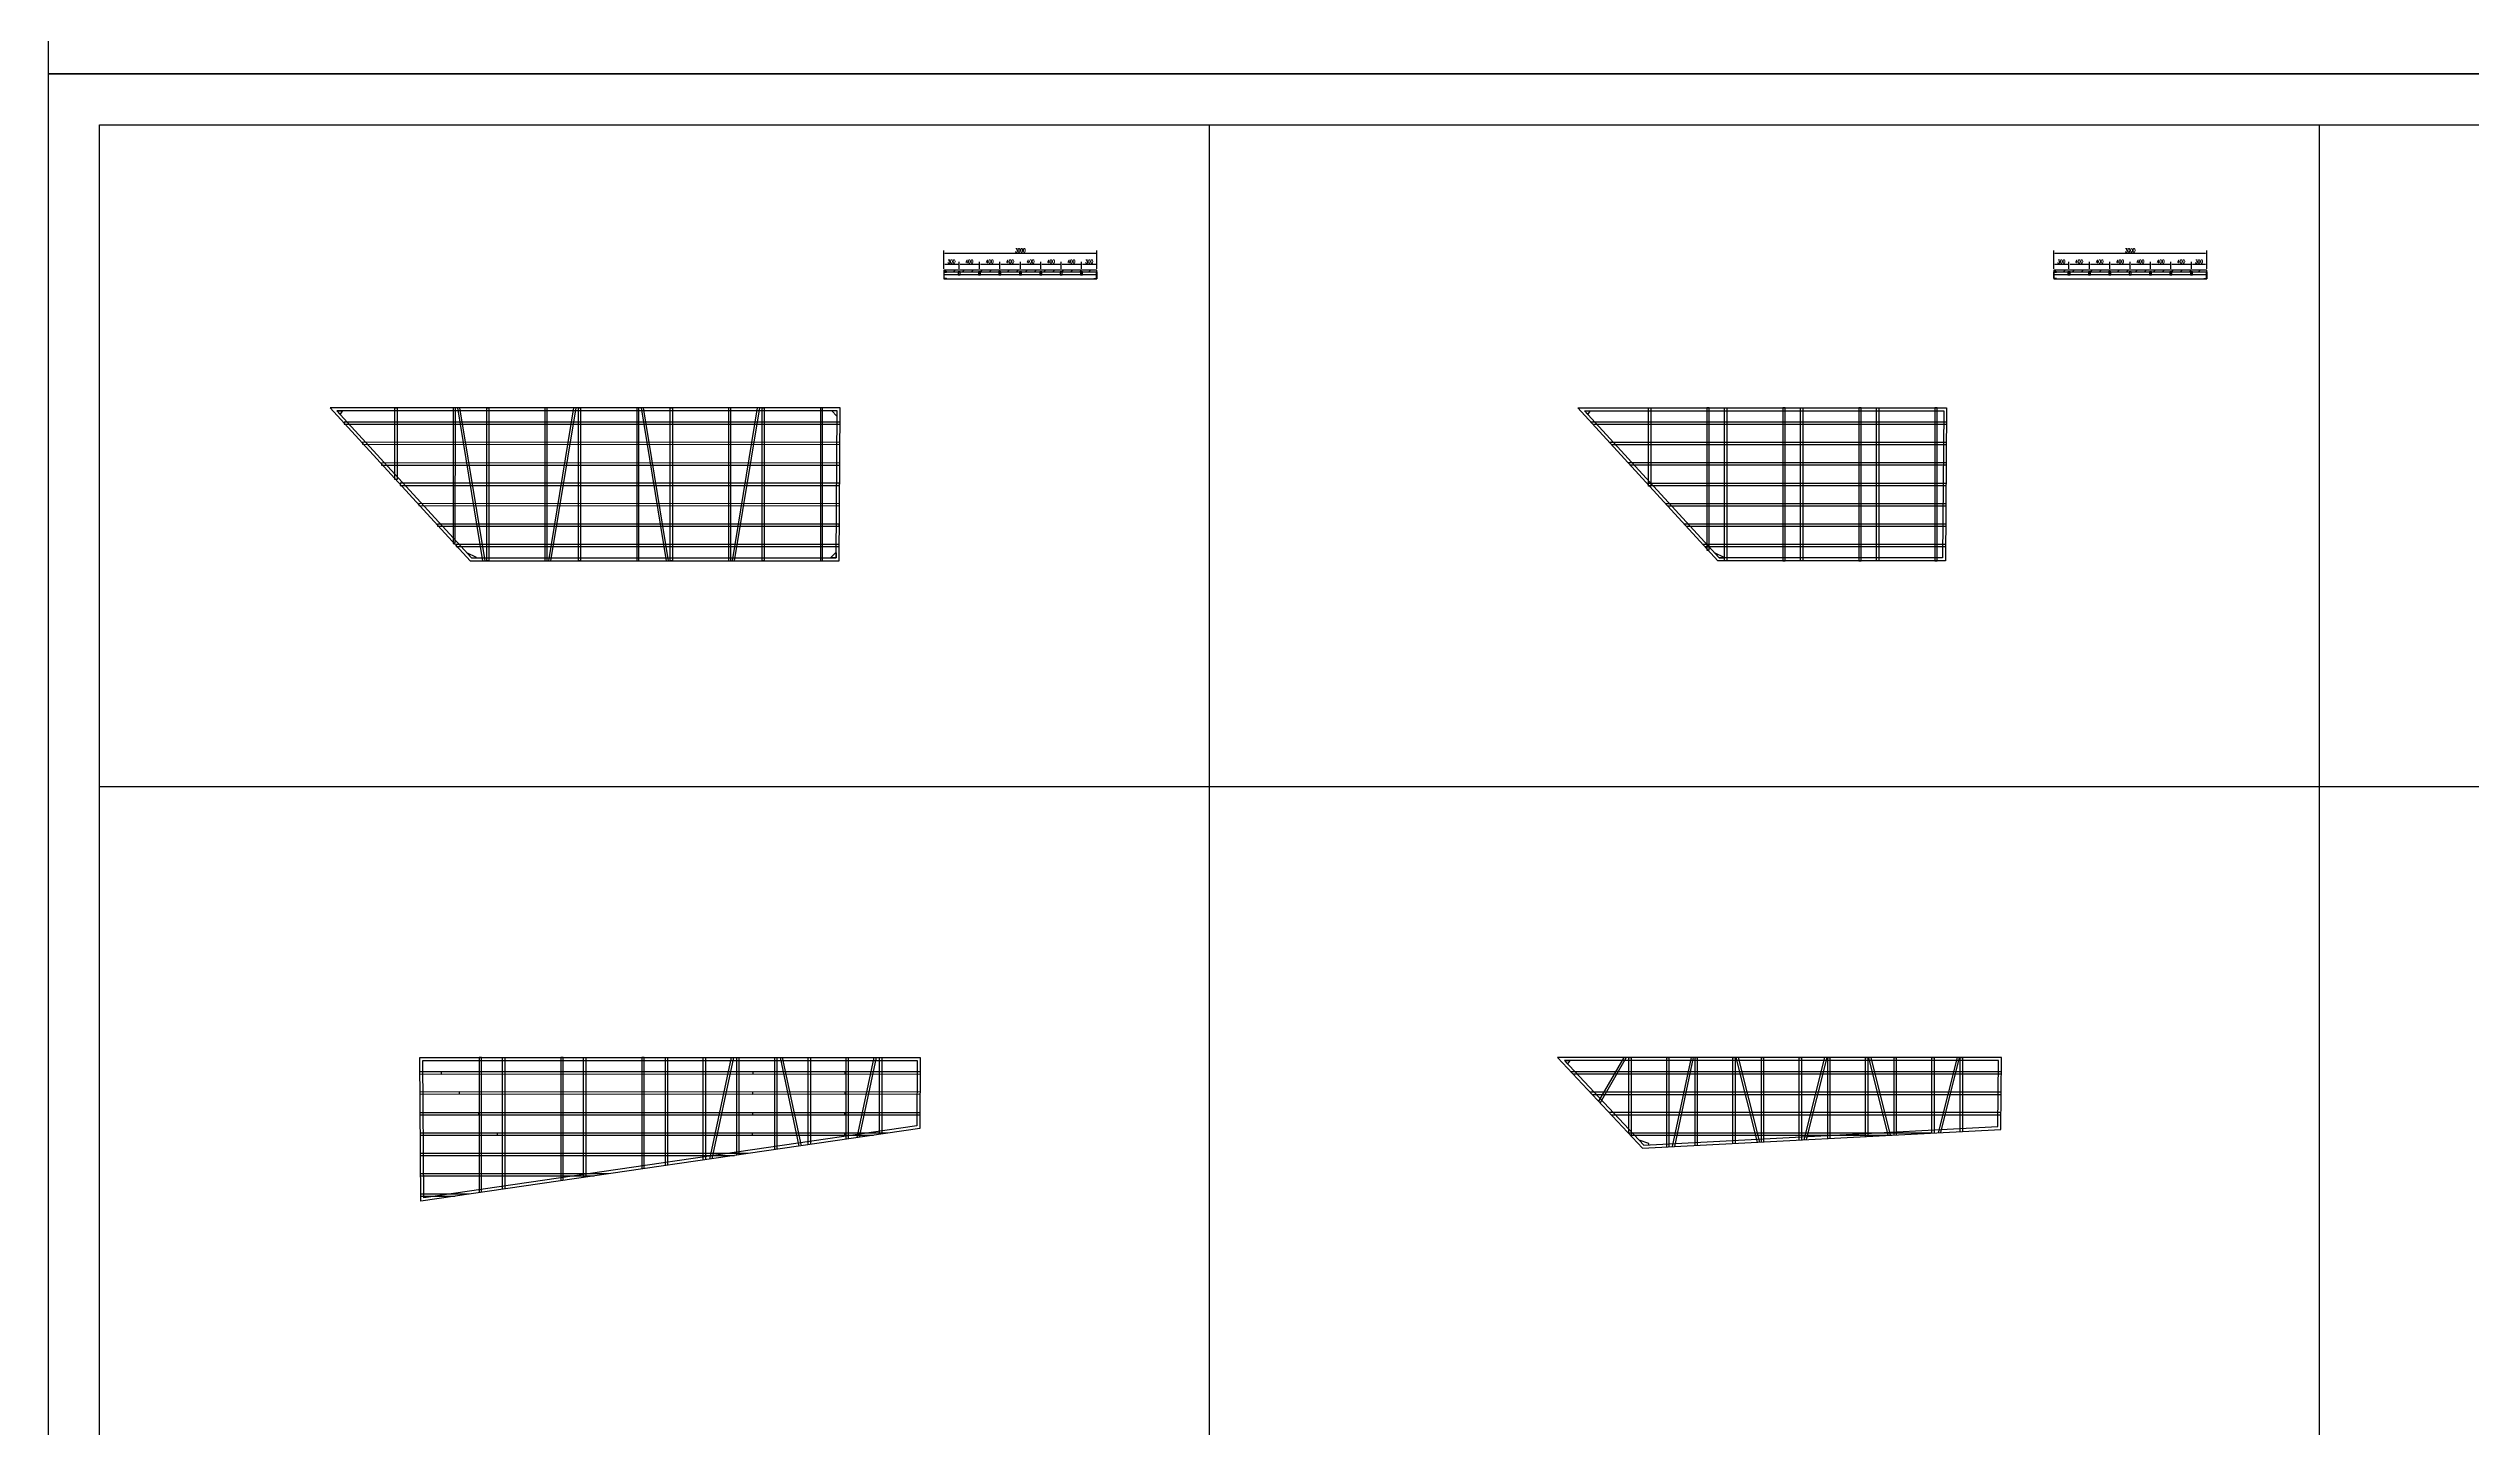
# Model space of a CAD drawing. Extents: x 1254079 to 1500931, y -102737 to 142253.
# Drawn here: x 1283444 to 1330956, y -24926 to 2121 of the extents above; entities that cross this region are included whole.
import ezdxf

# ---------------------------------------------------------------- set-up
doc = ezdxf.new("R2010")
doc.units = 0
doc.header["$LTSCALE"] = 1000
doc.header["$MEASUREMENT"] = 0
for name, color, linetype in [('14#槽钢', 3, 'Continuous'), ('DIM_MODI', 6, 'Continuous'), ('PUB_DIM', 3, 'Continuous'), ('W-STEEL_FRAME钢架', 3, 'Continuous'), ('W-STEEL_KEEL钢龙骨', 5, 'Continuous'), ('W-WOOD_FLOOR木地板', 30, 'Continuous'), ('特殊段命名', 221, 'Continuous'), ('钢架', 90, 'Continuous')]:
    doc.layers.add(name, color=color, linetype=linetype)
doc.styles.add('STANDARD_T3', font='simplex.shx', dxfattribs={"width": 0.7, "bigfont": 'gbcbig.shx'})
doc.dimstyles.new('W&&20', dxfattribs={"dimtxt": 70, "dimasz": 20, "dimexe": 50, "dimexo": 60, "dimgap": 20, "dimtad": 1, "dimdec": 0, "dimzin": 0, "dimdsep": 46, "dimtxsty": 'STANDARD_T3', "dimcen": 0.09, "dimclrd": 1, "dimclre": 1, "dimclrt": 7, "dimazin": 2, "dimtfac": 1, "dimtdec": 0, "dimtix": 1, "dimtmove": 2, "dimatfit": 3, "dimfxl": 100, "dimtolj": 1, "dimtzin": 0, "dimarcsym": 0})

# ---------------------------------------------------------------- blocks, each defined once
blk = doc.blocks.new('14a槽钢')
at = {"layer": '钢架'}
h = blk.add_hatch(dxfattribs=at)
h.set_pattern_fill('STEEL', color=4, scale=10)
h.set_pattern_definition([(50.389312, (-1352470.2, 1293523.579), (-9.2899201, 11.2253202), []), (50.389312, (-1352470.2, 1293531.516), (-9.2899201, 11.2253202), [])])
edge = h.paths.add_edge_path()
edge.add_ellipse((-1332250, 1115678), major_axis=(-3.26, 5.03), ratio=0.900468, start_angle=55.3931, end_angle=130.6069)
edge.add_line((-1332252, 1115673), (-1332208, 1115673))
edge.add_ellipse((-1332208, 1115667), major_axis=(0, 6), ratio=0.827586, start_angle=270, end_angle=360, ccw=False)
edge.add_line((-1332203, 1115667), (-1332203, 1115551))
edge.add_ellipse((-1332208, 1115551), major_axis=(0, 6), ratio=0.827586, start_angle=180, end_angle=270, ccw=False)
edge.add_line((-1332208, 1115545), (-1332251, 1115545))
edge.add_ellipse((-1332250, 1115540), major_axis=(3.82, 3.82), ratio=1, start_angle=49.2445, end_angle=141.5341)
edge.add_line((-1332256, 1115539), (-1332198, 1115539))
edge.add_line((-1332198, 1115539), (-1332198, 1115679))
edge.add_line((-1332198, 1115679), (-1332256, 1115679))
for p, q in [((-1332256, 1115679, 0), (-1332198, 1115679, 0)), ((-1332208, 1115673, 0), (-1332251, 1115673, 0)), ((-1332246, 1115679, 0), (-1332246, 1115679, 0)), ((-1332203, 1115551, 0), (-1332203, 1115667, 0)), ((-1332198, 1115679, 0), (-1332198, 1115539, 0)), ((-1332198, 1115539, 0), (-1332256, 1115539, 0)), ((-1332251, 1115545, 0), (-1332208, 1115545, 0)), ((-1332246, 1115539, 0), (-1332246, 1115539, 0))]:
    blk.add_line(p, q, dxfattribs=at)
for centre, start_param, end_param in [((-1332251, 1115679, 0), 1.570796, 3.141593), ((-1332208, 1115667, 0), 4.712389, 6.283185), ((-1332208, 1115667, 0), 4.712389, 6.283185), ((-1332251, 1115539, 0), 0, 1.570796), ((-1332208, 1115551, 0), 3.141593, 4.712389)]:
    blk.add_ellipse(centre, major_axis=(0, 6), ratio=0.827586, start_param=start_param, end_param=end_param, dxfattribs=at)
blk = doc.blocks.new('*D738')
at = {"color": 1, "lineweight": -2, "transparency": 16777216}
for p, q in [((1301001, -2169), (1301001, -1845)), ((1301021, -1895), (1303981, -1895)), ((1304001, -2169), (1304001, -1845))]:
    blk.add_line(p, q, dxfattribs=at)
at = {"color": 1, "transparency": 16777216}
for points in [[(1301021, -1892), (1301021, -1899), (1301001, -1895)], [(1303981, -1892), (1303981, -1899), (1304001, -1895)]]:
    blk.add_solid(points, dxfattribs=at)
at = {"layer": 'Defpoints', "color": 0, "transparency": 16777216}
for p in [(1304001, -1895), (1301001, -2229), (1304001, -2229)]:
    blk.add_point(p, dxfattribs=at)
at = {"color": 7, "transparency": 16777216, "insert": (1302501, -1840), "char_height": 70, "attachment_point": 5, "style": 'STANDARD_T3'}
blk.add_mtext('\\A1;3000', dxfattribs=at)
blk = doc.blocks.new('ganglonggu')
at = {"layer": 'W-STEEL_KEEL钢龙骨'}
for points in [[(-1338169, 1115605), (-1338129, 1115605), (-1338129, 1115665), (-1338169, 1115665)], [(-1338166, 1115608), (-1338132, 1115608), (-1338132, 1115662), (-1338166, 1115662)]]:
    blk.add_lwpolyline(points, close=True, dxfattribs=at)
blk = doc.blocks.new('*U736')
blk.add_blockref('ganglonggu', (1338149, -1115635))
blk = doc.blocks.new('*U737')
at = {"layer": 'W-STEEL_KEEL钢龙骨', "color": 0, "linetype": 'ByBlock', "lineweight": -2}
for p in [(0, 0), (400, 0), (800, 0), (1200, 0), (1600, 0), (2000, 0)]:
    blk.add_blockref('*U736', p, dxfattribs=at)
at = {"layer": 'W-STEEL_KEEL钢龙骨', "color": 0, "linetype": 'ByBlock', "lineweight": -2, "transparency": 16777216}
blk.add_blockref('*U736', (2400, 0), dxfattribs=at)
blk = doc.blocks.new('*D739')
at = {"layer": 'Defpoints', "color": 0, "transparency": 16777216}
for p in [(1301001, -2259), (1301301, -2113), (1301301, -2259)]:
    blk.add_point(p, dxfattribs=at)
at = {"layer": 'PUB_DIM', "color": 1, "lineweight": -2, "transparency": 16777216}
for p, q in [((1301001, -2199), (1301001, -2063)), ((1301021, -2113), (1301281, -2113)), ((1301301, -2199), (1301301, -2063))]:
    blk.add_line(p, q, dxfattribs=at)
at = {"layer": 'PUB_DIM', "color": 1, "transparency": 16777216}
for points in [[(1301021, -2109), (1301021, -2116), (1301001, -2113)], [(1301281, -2109), (1301281, -2116), (1301301, -2113)]]:
    blk.add_solid(points, dxfattribs=at)
at = {"layer": 'PUB_DIM', "color": 7, "transparency": 16777216, "insert": (1301151, -2058), "char_height": 70, "attachment_point": 5, "style": 'STANDARD_T3'}
blk.add_mtext('\\A1;300', dxfattribs=at)
blk = doc.blocks.new('*D740')
at = {"layer": 'Defpoints', "color": 0, "transparency": 16777216}
for p in [(1301301, -2259), (1301701, -2113), (1301701, -2259)]:
    blk.add_point(p, dxfattribs=at)
at = {"layer": 'PUB_DIM', "color": 1, "lineweight": -2, "transparency": 16777216}
for p, q in [((1301301, -2199), (1301301, -2063)), ((1301321, -2113), (1301681, -2113)), ((1301701, -2199), (1301701, -2063))]:
    blk.add_line(p, q, dxfattribs=at)
at = {"layer": 'PUB_DIM', "color": 1, "transparency": 16777216}
for points in [[(1301321, -2109), (1301321, -2116), (1301301, -2113)], [(1301681, -2109), (1301681, -2116), (1301701, -2113)]]:
    blk.add_solid(points, dxfattribs=at)
at = {"layer": 'PUB_DIM', "color": 7, "transparency": 16777216, "insert": (1301501, -2058), "char_height": 70, "attachment_point": 5, "style": 'STANDARD_T3'}
blk.add_mtext('\\A1;400', dxfattribs=at)
blk = doc.blocks.new('*D741')
at = {"layer": 'Defpoints', "color": 0, "transparency": 16777216}
for p in [(1301701, -2259), (1302101, -2113), (1302101, -2262)]:
    blk.add_point(p, dxfattribs=at)
at = {"layer": 'PUB_DIM', "color": 1, "lineweight": -2, "transparency": 16777216}
for p, q in [((1301701, -2199), (1301701, -2063)), ((1301721, -2113), (1302081, -2113)), ((1302101, -2202), (1302101, -2063))]:
    blk.add_line(p, q, dxfattribs=at)
at = {"layer": 'PUB_DIM', "color": 1, "transparency": 16777216}
for points in [[(1301721, -2109), (1301721, -2116), (1301701, -2113)], [(1302081, -2109), (1302081, -2116), (1302101, -2113)]]:
    blk.add_solid(points, dxfattribs=at)
at = {"layer": 'PUB_DIM', "color": 7, "transparency": 16777216, "insert": (1301901, -2058), "char_height": 70, "attachment_point": 5, "style": 'STANDARD_T3'}
blk.add_mtext('\\A1;400', dxfattribs=at)
blk = doc.blocks.new('*D742')
at = {"layer": 'Defpoints', "color": 0, "transparency": 16777216}
for p in [(1302101, -2262), (1302501, -2113), (1302501, -2259)]:
    blk.add_point(p, dxfattribs=at)
at = {"layer": 'PUB_DIM', "color": 1, "lineweight": -2, "transparency": 16777216}
for p, q in [((1302101, -2202), (1302101, -2063)), ((1302121, -2113), (1302481, -2113)), ((1302501, -2199), (1302501, -2063))]:
    blk.add_line(p, q, dxfattribs=at)
at = {"layer": 'PUB_DIM', "color": 1, "transparency": 16777216}
for points in [[(1302121, -2109), (1302121, -2116), (1302101, -2113)], [(1302481, -2109), (1302481, -2116), (1302501, -2113)]]:
    blk.add_solid(points, dxfattribs=at)
at = {"layer": 'PUB_DIM', "color": 7, "transparency": 16777216, "insert": (1302301, -2058), "char_height": 70, "attachment_point": 5, "style": 'STANDARD_T3'}
blk.add_mtext('\\A1;400', dxfattribs=at)
blk = doc.blocks.new('*D743')
at = {"layer": 'Defpoints', "color": 0, "transparency": 16777216}
for p in [(1302501, -2259), (1302901, -2113), (1302901, -2259)]:
    blk.add_point(p, dxfattribs=at)
at = {"layer": 'PUB_DIM', "color": 1, "lineweight": -2, "transparency": 16777216}
for p, q in [((1302501, -2199), (1302501, -2063)), ((1302521, -2113), (1302881, -2113)), ((1302901, -2199), (1302901, -2063))]:
    blk.add_line(p, q, dxfattribs=at)
at = {"layer": 'PUB_DIM', "color": 1, "transparency": 16777216}
for points in [[(1302521, -2109), (1302521, -2116), (1302501, -2113)], [(1302881, -2109), (1302881, -2116), (1302901, -2113)]]:
    blk.add_solid(points, dxfattribs=at)
at = {"layer": 'PUB_DIM', "color": 7, "transparency": 16777216, "insert": (1302701, -2058), "char_height": 70, "attachment_point": 5, "style": 'STANDARD_T3'}
blk.add_mtext('\\A1;400', dxfattribs=at)
blk = doc.blocks.new('*D744')
at = {"layer": 'Defpoints', "color": 0, "transparency": 16777216}
for p in [(1302901, -2259), (1303301, -2113), (1303301, -2259)]:
    blk.add_point(p, dxfattribs=at)
at = {"layer": 'PUB_DIM', "color": 1, "lineweight": -2, "transparency": 16777216}
for p, q in [((1302901, -2199), (1302901, -2063)), ((1302921, -2113), (1303281, -2113)), ((1303301, -2199), (1303301, -2063))]:
    blk.add_line(p, q, dxfattribs=at)
at = {"layer": 'PUB_DIM', "color": 1, "transparency": 16777216}
for points in [[(1302921, -2109), (1302921, -2116), (1302901, -2113)], [(1303281, -2109), (1303281, -2116), (1303301, -2113)]]:
    blk.add_solid(points, dxfattribs=at)
at = {"layer": 'PUB_DIM', "color": 7, "transparency": 16777216, "insert": (1303101, -2058), "char_height": 70, "attachment_point": 5, "style": 'STANDARD_T3'}
blk.add_mtext('\\A1;400', dxfattribs=at)
blk = doc.blocks.new('*D745')
at = {"layer": 'Defpoints', "color": 0, "transparency": 16777216}
for p in [(1303301, -2259), (1303701, -2113), (1303701, -2259)]:
    blk.add_point(p, dxfattribs=at)
at = {"layer": 'PUB_DIM', "color": 1, "lineweight": -2, "transparency": 16777216}
for p, q in [((1303301, -2199), (1303301, -2063)), ((1303321, -2113), (1303681, -2113)), ((1303701, -2199), (1303701, -2063))]:
    blk.add_line(p, q, dxfattribs=at)
at = {"layer": 'PUB_DIM', "color": 1, "transparency": 16777216}
for points in [[(1303321, -2109), (1303321, -2116), (1303301, -2113)], [(1303681, -2109), (1303681, -2116), (1303701, -2113)]]:
    blk.add_solid(points, dxfattribs=at)
at = {"layer": 'PUB_DIM', "color": 7, "transparency": 16777216, "insert": (1303501, -2058), "char_height": 70, "attachment_point": 5, "style": 'STANDARD_T3'}
blk.add_mtext('\\A1;400', dxfattribs=at)
blk = doc.blocks.new('*D746')
at = {"layer": 'Defpoints', "color": 0, "transparency": 16777216}
for p in [(1303701, -2259), (1304001, -2113), (1304001, -2259)]:
    blk.add_point(p, dxfattribs=at)
at = {"layer": 'PUB_DIM', "color": 1, "lineweight": -2, "transparency": 16777216}
for p, q in [((1303701, -2199), (1303701, -2063)), ((1303721, -2113), (1303981, -2113)), ((1304001, -2199), (1304001, -2063))]:
    blk.add_line(p, q, dxfattribs=at)
at = {"layer": 'PUB_DIM', "color": 1, "transparency": 16777216}
for points in [[(1303721, -2109), (1303721, -2116), (1303701, -2113)], [(1303981, -2109), (1303981, -2116), (1304001, -2113)]]:
    blk.add_solid(points, dxfattribs=at)
at = {"layer": 'PUB_DIM', "color": 7, "transparency": 16777216, "insert": (1303851, -2058), "char_height": 70, "attachment_point": 5, "style": 'STANDARD_T3'}
blk.add_mtext('\\A1;300', dxfattribs=at)
blk = doc.blocks.new('*D749')
at = {"color": 1, "lineweight": -2, "transparency": 16777216}
for p, q in [((1322763, -2169), (1322763, -1845)), ((1322783, -1895), (1325743, -1895)), ((1325763, -2169), (1325763, -1845))]:
    blk.add_line(p, q, dxfattribs=at)
at = {"color": 1, "transparency": 16777216}
for points in [[(1322783, -1892), (1322783, -1899), (1322763, -1895)], [(1325743, -1892), (1325743, -1899), (1325763, -1895)]]:
    blk.add_solid(points, dxfattribs=at)
at = {"layer": 'Defpoints', "color": 0, "transparency": 16777216}
for p in [(1325763, -1895), (1322763, -2229), (1325763, -2229)]:
    blk.add_point(p, dxfattribs=at)
at = {"color": 7, "transparency": 16777216, "insert": (1324263, -1840), "char_height": 70, "attachment_point": 5, "style": 'STANDARD_T3'}
blk.add_mtext('\\A1;3000', dxfattribs=at)
blk = doc.blocks.new('*U747')
blk.add_blockref('ganglonggu', (1338149, -1115635))
blk = doc.blocks.new('*U748')
at = {"layer": 'W-STEEL_KEEL钢龙骨', "color": 0, "linetype": 'ByBlock', "lineweight": -2}
for p in [(0, 0), (400, 0), (800, 0), (1200, 0), (1600, 0), (2000, 0)]:
    blk.add_blockref('*U747', p, dxfattribs=at)
at = {"layer": 'W-STEEL_KEEL钢龙骨', "color": 0, "linetype": 'ByBlock', "lineweight": -2, "transparency": 16777216}
blk.add_blockref('*U747', (2400, 0), dxfattribs=at)
blk = doc.blocks.new('*D750')
at = {"layer": 'Defpoints', "color": 0, "transparency": 16777216}
for p in [(1322763, -2259), (1323063, -2113), (1323063, -2259)]:
    blk.add_point(p, dxfattribs=at)
at = {"layer": 'PUB_DIM', "color": 1, "lineweight": -2, "transparency": 16777216}
for p, q in [((1322763, -2199), (1322763, -2063)), ((1322783, -2113), (1323043, -2113)), ((1323063, -2199), (1323063, -2063))]:
    blk.add_line(p, q, dxfattribs=at)
at = {"layer": 'PUB_DIM', "color": 1, "transparency": 16777216}
for points in [[(1322783, -2109), (1322783, -2116), (1322763, -2113)], [(1323043, -2109), (1323043, -2116), (1323063, -2113)]]:
    blk.add_solid(points, dxfattribs=at)
at = {"layer": 'PUB_DIM', "color": 7, "transparency": 16777216, "insert": (1322913, -2058), "char_height": 70, "attachment_point": 5, "style": 'STANDARD_T3'}
blk.add_mtext('\\A1;300', dxfattribs=at)
blk = doc.blocks.new('*D751')
at = {"layer": 'Defpoints', "color": 0, "transparency": 16777216}
for p in [(1323063, -2259), (1323463, -2113), (1323463, -2259)]:
    blk.add_point(p, dxfattribs=at)
at = {"layer": 'PUB_DIM', "color": 1, "lineweight": -2, "transparency": 16777216}
for p, q in [((1323063, -2199), (1323063, -2063)), ((1323083, -2113), (1323443, -2113)), ((1323463, -2199), (1323463, -2063))]:
    blk.add_line(p, q, dxfattribs=at)
at = {"layer": 'PUB_DIM', "color": 1, "transparency": 16777216}
for points in [[(1323083, -2109), (1323083, -2116), (1323063, -2113)], [(1323443, -2109), (1323443, -2116), (1323463, -2113)]]:
    blk.add_solid(points, dxfattribs=at)
at = {"layer": 'PUB_DIM', "color": 7, "transparency": 16777216, "insert": (1323263, -2058), "char_height": 70, "attachment_point": 5, "style": 'STANDARD_T3'}
blk.add_mtext('\\A1;400', dxfattribs=at)
blk = doc.blocks.new('*D752')
at = {"layer": 'Defpoints', "color": 0, "transparency": 16777216}
for p in [(1323463, -2259), (1323863, -2113), (1323863, -2262)]:
    blk.add_point(p, dxfattribs=at)
at = {"layer": 'PUB_DIM', "color": 1, "lineweight": -2, "transparency": 16777216}
for p, q in [((1323463, -2199), (1323463, -2063)), ((1323483, -2113), (1323843, -2113)), ((1323863, -2202), (1323863, -2063))]:
    blk.add_line(p, q, dxfattribs=at)
at = {"layer": 'PUB_DIM', "color": 1, "transparency": 16777216}
for points in [[(1323483, -2109), (1323483, -2116), (1323463, -2113)], [(1323843, -2109), (1323843, -2116), (1323863, -2113)]]:
    blk.add_solid(points, dxfattribs=at)
at = {"layer": 'PUB_DIM', "color": 7, "transparency": 16777216, "insert": (1323663, -2058), "char_height": 70, "attachment_point": 5, "style": 'STANDARD_T3'}
blk.add_mtext('\\A1;400', dxfattribs=at)
blk = doc.blocks.new('*D753')
at = {"layer": 'Defpoints', "color": 0, "transparency": 16777216}
for p in [(1323863, -2262), (1324263, -2113), (1324263, -2259)]:
    blk.add_point(p, dxfattribs=at)
at = {"layer": 'PUB_DIM', "color": 1, "lineweight": -2, "transparency": 16777216}
for p, q in [((1323863, -2202), (1323863, -2063)), ((1323883, -2113), (1324243, -2113)), ((1324263, -2199), (1324263, -2063))]:
    blk.add_line(p, q, dxfattribs=at)
at = {"layer": 'PUB_DIM', "color": 1, "transparency": 16777216}
for points in [[(1323883, -2109), (1323883, -2116), (1323863, -2113)], [(1324243, -2109), (1324243, -2116), (1324263, -2113)]]:
    blk.add_solid(points, dxfattribs=at)
at = {"layer": 'PUB_DIM', "color": 7, "transparency": 16777216, "insert": (1324063, -2058), "char_height": 70, "attachment_point": 5, "style": 'STANDARD_T3'}
blk.add_mtext('\\A1;400', dxfattribs=at)
blk = doc.blocks.new('*D754')
at = {"layer": 'Defpoints', "color": 0, "transparency": 16777216}
for p in [(1324263, -2259), (1324663, -2113), (1324663, -2259)]:
    blk.add_point(p, dxfattribs=at)
at = {"layer": 'PUB_DIM', "color": 1, "lineweight": -2, "transparency": 16777216}
for p, q in [((1324263, -2199), (1324263, -2063)), ((1324283, -2113), (1324643, -2113)), ((1324663, -2199), (1324663, -2063))]:
    blk.add_line(p, q, dxfattribs=at)
at = {"layer": 'PUB_DIM', "color": 1, "transparency": 16777216}
for points in [[(1324283, -2109), (1324283, -2116), (1324263, -2113)], [(1324643, -2109), (1324643, -2116), (1324663, -2113)]]:
    blk.add_solid(points, dxfattribs=at)
at = {"layer": 'PUB_DIM', "color": 7, "transparency": 16777216, "insert": (1324463, -2058), "char_height": 70, "attachment_point": 5, "style": 'STANDARD_T3'}
blk.add_mtext('\\A1;400', dxfattribs=at)
blk = doc.blocks.new('*D755')
at = {"layer": 'Defpoints', "color": 0, "transparency": 16777216}
for p in [(1324663, -2259), (1325063, -2113), (1325063, -2259)]:
    blk.add_point(p, dxfattribs=at)
at = {"layer": 'PUB_DIM', "color": 1, "lineweight": -2, "transparency": 16777216}
for p, q in [((1324663, -2199), (1324663, -2063)), ((1324683, -2113), (1325043, -2113)), ((1325063, -2199), (1325063, -2063))]:
    blk.add_line(p, q, dxfattribs=at)
at = {"layer": 'PUB_DIM', "color": 1, "transparency": 16777216}
for points in [[(1324683, -2109), (1324683, -2116), (1324663, -2113)], [(1325043, -2109), (1325043, -2116), (1325063, -2113)]]:
    blk.add_solid(points, dxfattribs=at)
at = {"layer": 'PUB_DIM', "color": 7, "transparency": 16777216, "insert": (1324863, -2058), "char_height": 70, "attachment_point": 5, "style": 'STANDARD_T3'}
blk.add_mtext('\\A1;400', dxfattribs=at)
blk = doc.blocks.new('*D756')
at = {"layer": 'Defpoints', "color": 0, "transparency": 16777216}
for p in [(1325063, -2259), (1325463, -2113), (1325463, -2259)]:
    blk.add_point(p, dxfattribs=at)
at = {"layer": 'PUB_DIM', "color": 1, "lineweight": -2, "transparency": 16777216}
for p, q in [((1325063, -2199), (1325063, -2063)), ((1325083, -2113), (1325443, -2113)), ((1325463, -2199), (1325463, -2063))]:
    blk.add_line(p, q, dxfattribs=at)
at = {"layer": 'PUB_DIM', "color": 1, "transparency": 16777216}
for points in [[(1325083, -2109), (1325083, -2116), (1325063, -2113)], [(1325443, -2109), (1325443, -2116), (1325463, -2113)]]:
    blk.add_solid(points, dxfattribs=at)
at = {"layer": 'PUB_DIM', "color": 7, "transparency": 16777216, "insert": (1325263, -2058), "char_height": 70, "attachment_point": 5, "style": 'STANDARD_T3'}
blk.add_mtext('\\A1;400', dxfattribs=at)
blk = doc.blocks.new('*D757')
at = {"layer": 'Defpoints', "color": 0, "transparency": 16777216}
for p in [(1325463, -2259), (1325763, -2113), (1325763, -2259)]:
    blk.add_point(p, dxfattribs=at)
at = {"layer": 'PUB_DIM', "color": 1, "lineweight": -2, "transparency": 16777216}
for p, q in [((1325463, -2199), (1325463, -2063)), ((1325483, -2113), (1325743, -2113)), ((1325763, -2199), (1325763, -2063))]:
    blk.add_line(p, q, dxfattribs=at)
at = {"layer": 'PUB_DIM', "color": 1, "transparency": 16777216}
for points in [[(1325483, -2109), (1325483, -2116), (1325463, -2113)], [(1325743, -2109), (1325743, -2116), (1325763, -2113)]]:
    blk.add_solid(points, dxfattribs=at)
at = {"layer": 'PUB_DIM', "color": 7, "transparency": 16777216, "insert": (1325613, -2058), "char_height": 70, "attachment_point": 5, "style": 'STANDARD_T3'}
blk.add_mtext('\\A1;300', dxfattribs=at)

msp = doc.modelspace()

# ---------------------------------------------------------------- hatches: boundary and pattern name
at = {"layer": 'W-WOOD_FLOOR木地板'}
h = msp.add_hatch(dxfattribs=at)
h.set_pattern_fill('木板', color=256, scale=100)
h.set_pattern_definition([(0, (2847357.86, -1137089.87), (0, 125), []), (45, (2847357.86, -1137089.87), (-88.388348, 88.388348), [])])
h.paths.add_polyline_path([(1304001.4, -2229), (1301001.4, -2229), (1301001.4, -2259), (1304001.4, -2259)])
h = msp.add_hatch(dxfattribs=at)
h.set_pattern_fill('木板', color=256, scale=100)
h.set_pattern_definition([(0, (2869119.51, -1137089.87), (0, 125), []), (45, (2869119.51, -1137089.87), (-88.388348, 88.388348), [])])
h.paths.add_polyline_path([(1325763, -2229), (1322763, -2229), (1322763, -2259), (1325763, -2259)])

# ---------------------------------------------------------------- linework, layer by layer
at = {"layer": '14#槽钢'}
msp.add_lwpolyline([(1283443.8, 63511.5), (1372490.4, 63511.5), (1372490.4, 1620.5), (1283443.8, 1620.5)], close=True, dxfattribs=at)
at = {"layer": 'DIM_MODI'}
msp.add_lwpolyline([(1284443.8, -12352.3), (1371490.4, -12352.3)], dxfattribs=at)
at = {"layer": 'W-STEEL_FRAME钢架'}
for p, q in [((1291934.3, -17670.2), (1291891.3, -17670.2)), ((1291891.3, -17670.2), (1291891.3, -20320)), ((1291934.3, -20313.7), (1291934.3, -17670.2)), ((1292349.3, -17670.2), (1292392.3, -17670.2)), ((1292349.3, -20253.1), (1292349.3, -17670.2)), ((1292392.3, -17670.2), (1292392.3, -20246.8)), ((1293535.3, -17670.2), (1293492.3, -17670.2)), ((1293492.3, -17670.2), (1293492.3, -20086.1)), ((1293535.3, -20079.8), (1293535.3, -17670.2)), ((1293937, -17670.2), (1293980, -17670.2)), ((1293937, -20021.1), (1293937, -17670.2)), ((1293980, -17670.2), (1293980, -20014.8)), ((1295123, -17670.2), (1295080, -17670.2)), ((1295080, -17670.2), (1295080, -19854.1)), ((1295123, -19847.8), (1295123, -17670.2)), ((1295540.6, -17670.2), (1295583.6, -17670.2)), ((1295540.6, -19786.8), (1295540.6, -17670.2)), ((1295583.6, -17670.2), (1295583.6, -19780.5)), ((1296283.6, -17670.2), (1296326.6, -17670.2)), ((1296283.6, -19678.2), (1296283.6, -17670.2)), ((1296326.6, -17670.2), (1296326.6, -19671.9)), ((1296940.6, -17670.2), (1296983.6, -17670.2)), ((1296940.6, -19582.2), (1296940.6, -17670.2)), ((1296983.6, -17670.2), (1296983.6, -19575.9)), ((1297683.6, -17670.2), (1297726.6, -17670.2)), ((1297683.6, -19473.6), (1297683.6, -17670.2)), ((1297726.6, -17670.2), (1297726.6, -19467.4)), ((1298340.6, -17670.2), (1298383.6, -17670.2)), ((1298340.6, -19377.6), (1298340.6, -17670.2)), ((1298383.6, -17670.2), (1298383.6, -19371.4)), ((1299083.6, -17670.2), (1299126.6, -17670.2)), ((1299083.6, -19269.1), (1299083.6, -17670.2)), ((1299126.6, -17670.2), (1299126.6, -19262.8)), ((1299740.6, -17670.2), (1299783.6, -17670.2)), ((1299740.6, -19173.1), (1299740.6, -17670.2)), ((1299783.6, -17670.2), (1299783.6, -19166.8)), ((1314431.9, -19157.9), (1314431.9, -17670.2)), ((1314474.9, -17670.2), (1314474.9, -19203.6)), ((1315174.9, -19421), (1315174.9, -17670.2)), ((1315217.9, -17670.2), (1315217.9, -19418.7)), ((1315731.9, -19391.9), (1315731.9, -17670.2)), ((1315774.9, -17670.2), (1315774.9, -19389.6)), ((1316474.9, -19353.1), (1316474.9, -17670.2)), ((1316517.9, -17670.2), (1316517.9, -19350.8)), ((1317031.9, -19324), (1317031.9, -17670.2)), ((1317074.9, -17670.2), (1317074.9, -19321.7)), ((1317774.9, -19285.2), (1317774.9, -17670.2)), ((1317817.9, -17670.2), (1317817.9, -19282.9)), ((1318331.9, -19256.1), (1318331.9, -17670.2)), ((1318374.9, -17670.2), (1318374.9, -19253.8)), ((1319074.9, -19217.3), (1319074.9, -17670.2)), ((1319117.9, -17670.2), (1319117.9, -19215)), ((1319631.9, -19190.3), (1319631.9, -17670.2)), ((1319674.9, -17670.2), (1319674.9, -19190.3)), ((1320374.9, -19149.3), (1320374.9, -17670.2)), ((1320417.9, -17670.2), (1320417.9, -19147.1)), ((1320931.9, -19120.3), (1320931.9, -17670.2)), ((1320974.9, -17670.2), (1320974.9, -19118))]:
    msp.add_line(p, q, dxfattribs=at)
for points in [[(1301001.4, -2399), (1304001.4, -2399), (1304001.4, -2319), (1301001.4, -2319)], [(1322763, -2399), (1325763, -2399), (1325763, -2319), (1322763, -2319)], [(1290236.5, -4928.1), (1290279.5, -4928.1), (1290278.2, -6336), (1290235.2, -6336)], [(1291422.5, -4928.1), (1291379.5, -4928.1), (1291378.7, -7585.4), (1291421.7, -7585.4)], [(1292036.5, -4928.1), (1292079.5, -4928.1), (1292079.5, -7928.1), (1292036.5, -7928.1)], [(1293222.5, -4928.1), (1293179.5, -4928.1), (1293179.5, -7928.1), (1293222.5, -7928.1)], [(1293836.5, -4928.1), (1293879.5, -4928.1), (1293879.5, -7928.1), (1293836.5, -7928.1)], [(1295022.5, -4928.1), (1294979.5, -4928.1), (1294979.5, -7928.1), (1295022.5, -7928.1)], [(1295636.5, -4928.1), (1295679.5, -4928.1), (1295679.5, -7928.1), (1295636.5, -7928.1)], [(1296822.5, -4928.1), (1296779.5, -4928.1), (1296779.5, -7928.1), (1296822.5, -7928.1)], [(1297436.5, -4928.1), (1297479.5, -4928.1), (1297479.5, -7928.1), (1297436.5, -7928.1)], [(1298622.5, -4928.1), (1298579.5, -4928.1), (1298579.5, -7928.1), (1298622.5, -7928.1)], [(1314821.1, -4928.1), (1314864.1, -4928.1), (1314864.1, -6462.6), (1314821.1, -6462.6)], [(1316007.1, -4928.1), (1315964.1, -4928.1), (1315964.8, -7717.9), (1316007.8, -7717.9)], [(1316311.1, -4928.1), (1316354.1, -4928.1), (1316354.1, -7928.1), (1316311.1, -7928.1)], [(1317497.1, -4928.1), (1317454.1, -4928.1), (1317454.1, -7928.1), (1317497.1, -7928.1)], [(1317801, -4928.1), (1317844, -4928.1), (1317844, -7928.1), (1317801, -7928.1)], [(1318987, -4928.1), (1318944, -4928.1), (1318944, -7928.1), (1318987, -7928.1)], [(1319291, -4928.1), (1319334, -4928.1), (1319334, -7928.1), (1319291, -7928.1)], [(1320477, -4928.1), (1320434, -4928.1), (1320434, -7928.1), (1320477, -7928.1)]]:
    msp.add_lwpolyline(points, close=True, dxfattribs=at)
at = {"layer": 'W-STEEL_FRAME钢架', "color": 1}
for points in [[(1289161.3, -5053.2), (1289155.4, -5046.8), (1289099.9, -4986.1), (1289199.9, -4986.1), (1289199.9, -4996.1)], [(1298893.2, -5086.1), (1298909.2, -5086.1), (1298909.9, -4986.1), (1298809.9, -4986.1), (1298809.9, -4996.1)], [(1313626.2, -5053.2), (1313620.4, -5046.8), (1313564.8, -4986.1), (1313664.8, -4986.1), (1313664.8, -4996.1)], [(1291649.4, -7771.8), (1291649.4, -7771.8), (1291739.4, -7870.1), (1291839.4, -7870.1), (1291839.4, -7860.1)], [(1298877.7, -7770.1), (1298888.4, -7770), (1298887.7, -7870.1), (1298787.7, -7870.1), (1298787.7, -7860.1)], [(1316114.3, -7771.8), (1316114.3, -7771.8), (1316204.3, -7870.1), (1316304.3, -7870.1), (1316304.3, -7860.1)], [(1313229.5, -17795.3), (1313223.6, -17788.9), (1313168.1, -17728.2), (1313268.1, -17728.2), (1313268.1, -17738.2)], [(1314636.2, -19288), (1314636.2, -19288), (1314726.2, -19386.3), (1314826.2, -19381.1), (1314826.2, -19353.8)]]:
    msp.add_lwpolyline(points, close=True, dxfattribs=at)
at = {"layer": 'W-STEEL_KEEL钢龙骨'}
for p, q in [((1320662.3, -5208.7), (1313690.1, -5208.9)), ((1313726.7, -5248.9), (1320662, -5248.7)), ((1320659.2, -5608.2), (1314056.2, -5609)), ((1314092.9, -5649), (1320658.9, -5648.2)), ((1320656.2, -6008.2), (1314421.5, -6008)), ((1314458.1, -6048), (1320655.8, -6048.2)), ((1320653.1, -6408.2), (1314787.7, -6408.2)), ((1314821.1, -6448.2), (1320652.8, -6448.2)), ((1320650, -6808.4), (1315154, -6808.4)), ((1315190.6, -6848.4), (1320649.7, -6848.4)), ((1320646.9, -7209.3), (1315520.5, -7208.9)), ((1315557.1, -7248.9), (1320646.6, -7249.3)), ((1320643.8, -7608.2), (1315886.1, -7608.3)), ((1315922.7, -7648.3), (1320643.5, -7648.2)), ((1297259.6, -17951.8), (1290725.7, -17952.2)), ((1290726, -17992.2), (1297259.6, -17991.8)), ((1297259.6, -17991.8), (1297259.6, -17951.8)), ((1321736.8, -17950.3), (1313297.4, -17950.5)), ((1313335, -17990.5), (1321736.4, -17990.3)), ((1297256.5, -18349.7), (1290728.7, -18343.2)), ((1290729, -18383.2), (1297256.5, -18389.7)), ((1297256.5, -18389.7), (1297256.5, -18349.7)), ((1321732.8, -18350.8), (1313673.9, -18351.2)), ((1313711.4, -18391.2), (1321732.4, -18390.8)), ((1297253.4, -18750.8), (1290731.8, -18751.6)), ((1290732.1, -18791.6), (1297253.4, -18790.8)), ((1297253.4, -18790.8), (1297253.4, -18750.8)), ((1321728.8, -18750.2), (1314048.5, -18749.8)), ((1314086.1, -18789.8), (1321728.4, -18790.2)), ((1297250.3, -19150.2), (1290734.9, -19150.2)), ((1290735.2, -19190.2), (1297250.3, -19190.2)), ((1297250.3, -19190.2), (1297250.3, -19150.2)), ((1320356, -19150.3), (1314424.8, -19150.3)), ((1314462.4, -19190.3), (1319590.2, -19190.3)), ((1297167.1, -19549.1), (1290738, -19548.1)), ((1290738.3, -19588.1), (1296893.8, -19589)), ((1294418.2, -19950.8), (1290741.1, -19950.9)), ((1290741.4, -19990.9), (1294144.4, -19990.8)), ((1291692.4, -20349.1), (1290744.1, -20348.8)), ((1290744.5, -20388.8), (1291419.1, -20389))]:
    msp.add_line(p, q, dxfattribs=at)
for points in [[(1289244.7, -5250.3), (1298966.1, -5249.7), (1298966.1, -5209.7), (1289244.7, -5210.3)], [(1289599.8, -5638.2), (1298963, -5647.6), (1298963, -5607.6), (1289599.8, -5598.2)], [(1289976.5, -6049.8), (1298959.9, -6048.7), (1298959.9, -6008.7), (1289976.5, -6009.8)], [(1290341, -6448.1), (1298956.8, -6448.1), (1298956.8, -6408.1), (1290341, -6408.1)], [(1290705.2, -6846), (1298953.7, -6847.8), (1298953.7, -6807.8), (1290705.2, -6806)], [(1291073.9, -7248.9), (1298950.6, -7248.4), (1298950.6, -7208.4), (1291073.9, -7208.9)], [(1291437.9, -7646.6), (1298947.5, -7649.4), (1298947.5, -7609.4), (1291437.9, -7606.6)]]:
    msp.add_lwpolyline(points, close=True, dxfattribs=at)
for points in [[(1290726, -17992.3), (1299066.6, -17991.8), (1299066.6, -17951.8), (1290725.7, -17952.3)], [(1300536.2, -17951.8), (1291145.2, -17952.4), (1291145.2, -17992.4), (1300535.9, -17991.8)], [(1290729, -18381.4), (1299063.5, -18389.7), (1299063.5, -18349.7), (1290728.7, -18341.4)], [(1300533.1, -18349.4), (1291500.3, -18340.3), (1291500.3, -18380.3), (1300532.8, -18389.4)], [(1290732.1, -18791.8), (1299060.4, -18790.8), (1299060.4, -18750.8), (1290731.8, -18751.8)], [(1300531.3, -18750.8), (1291877, -18751.9), (1291877, -18791.9), (1300531.3, -18790.8)], [(1290735.2, -19190.2), (1299057.3, -19190.2), (1299057.3, -19150.2), (1290734.9, -19150.2)], [(1299897.1, -19150.2), (1292241.5, -19150.2), (1292241.5, -19190.2), (1299623.3, -19190.2)]]:
    msp.add_lwpolyline(points, dxfattribs=at)
at = {"layer": 'W-WOOD_FLOOR木地板'}
for points in [[(1301001.4, -2259), (1304001.4, -2259), (1304001.4, -2229), (1301001.4, -2229)], [(1322763, -2259), (1325763, -2259), (1325763, -2229), (1322763, -2229)]]:
    msp.add_lwpolyline(points, close=True, dxfattribs=at)
at = {"layer": '特殊段命名'}
for points in [[(1283443.8, 1620.5), (1372490.4, 1620.5), (1372490.4, -88861.8), (1283443.8, -88861.8)], [(1284443.8, 620.5), (1371490.4, 620.5), (1371490.4, -87216.1), (1284443.8, -87216.1)]]:
    msp.add_lwpolyline(points, close=True, dxfattribs=at)
for points in [[(1306205.5, 620.5), (1306205.5, -87216.1)], [(1327967.1, 620.5), (1327967.1, -87216.1)]]:
    msp.add_lwpolyline(points, dxfattribs=at)
at = {"layer": '钢架'}
for points in [[(1298945.2, -7928.1), (1298968.4, -4928.1), (1288968.2, -4928.1), (1291713.8, -7928.1)], [(1298887.7, -7870.1), (1298909.9, -4986.1), (1289099.9, -4986.1), (1291739.4, -7870.1)], [(1320664.5, -4928.1), (1320641.3, -7928.1), (1316178.8, -7928.1), (1313433.1, -4928.1)], [(1320606, -4986.1), (1320583.8, -7870.1), (1316204.3, -7870.1), (1313564.8, -4986.1)], [(1290723.5, -17670.2), (1300538.3, -17670.2), (1300527.6, -19058.1), (1290745.2, -20487.5)], [(1290782, -17728.2), (1300479.9, -17728.2), (1300470, -19007.9), (1290802.7, -20420.4)], [(1321739.6, -17670.2), (1313034, -17670.2), (1314702.3, -19445.6), (1321725.5, -19078.8)], [(1321681, -17728.2), (1313168.1, -17728.2), (1314726.2, -19386.3), (1321668.1, -19023.7)]]:
    msp.add_lwpolyline(points, close=True, dxfattribs=at)
for points in [[(1291961.2, -7928.1), (1291469.2, -4928.1)], [(1292004.8, -7928.1), (1291512.8, -4928.1)], [(1293254.2, -7928.1), (1293746.2, -4928.1)], [(1293297.8, -7928.1), (1293789.8, -4928.1)], [(1295561.2, -7928.1), (1295069.2, -4928.1)], [(1295604.8, -7928.1), (1295112.8, -4928.1)], [(1296854.2, -7928.1), (1297346.2, -4928.1)], [(1296897.8, -7928.1), (1297389.8, -4928.1)], [(1296829.8, -17670.2), (1296404.9, -19660.5)], [(1296873.8, -17670.2), (1296450.3, -19653.8)], [(1297788.9, -17670.2), (1298159, -19404.2)], [(1297832.8, -17670.2), (1298201.7, -19397.9)], [(1299629.8, -17670.2), (1299295.1, -19238.2)], [(1299673.8, -17670.2), (1299340.5, -19231.5)], [(1314331.6, -17670.2), (1313837.4, -18525.2)], [(1314381.3, -17670.2), (1313868.1, -18557.9)], [(1314431.9, -17670.2), (1314474.9, -17670.2)], [(1315174.9, -17670.2), (1315217.9, -17670.2)], [(1315651.4, -17670.2), (1315281.7, -19415.4)], [(1315695.3, -17670.2), (1315326.1, -19413.1)], [(1315731.3, -17670.2), (1315774.9, -17670.2)], [(1316474.9, -17670.2), (1316517.9, -17670.2)], [(1316533.2, -17670.2), (1316947.7, -19328.4)], [(1316577.5, -17670.2), (1316991.4, -19326.1)], [(1317031.9, -17670.2), (1317074.9, -17670.2)], [(1317774.9, -17670.2), (1317817.9, -17670.2)], [(1318267.8, -17670.2), (1317865.3, -19280.4)], [(1318312.1, -17670.2), (1317910.2, -19278.1)], [(1318331.9, -17670.2), (1318374.9, -17670.2)], [(1319074.9, -17670.2), (1319117.9, -17670.2)], [(1319133.2, -17670.2), (1319514.1, -19194.3)], [(1319177.5, -17670.2), (1319557.9, -19192)], [(1319631.9, -17670.2), (1319674.9, -17670.2)], [(1320374.9, -17670.2), (1320417.9, -17670.2)], [(1320867.8, -17670.2), (1320499.7, -19142.8)], [(1320912.1, -17670.2), (1320544.6, -19140.5)], [(1320931.9, -17670.2), (1320974.9, -17670.2)]]:
    msp.add_lwpolyline(points, dxfattribs=at)

# ---------------------------------------------------------------- block references
at = {"layer": 'W-STEEL_FRAME钢架', "xscale": -1}
for p in [(-31196.4, -1117938, 0), (-9434.8, -1117938, 0)]:
    msp.add_blockref('14a槽钢', p, dxfattribs=at)
at = {"layer": 'W-STEEL_FRAME钢架'}
for p in [(2636199.1, -1117938, 0), (2657960.8, -1117938, 0)]:
    msp.add_blockref('14a槽钢', p, dxfattribs=at)
at = {"layer": 'W-STEEL_KEEL钢龙骨'}
for name, p in [('*U737', (1301301.4, -2289)), ('*U748', (1323063, -2289))]:
    msp.add_blockref(name, p, dxfattribs=at)

# ---------------------------------------------------------------- dimensions: what is measured, and where the dimension line sits
for base, p1, p2, picture, middle in [((1304001.2, -1895.3), (1301001.4, -2229), (1304001.2, -2229), '*D738', (1302501.3, -1840.3)), ((1325762.8, -1895.3), (1322763, -2229), (1325762.8, -2229), '*D749', (1324262.9, -1840.3))]:
    dim = msp.add_linear_dim(base=base, p1=p1, p2=p2, dimstyle='W&&20')
    dim.commit()
    dim.dimension.update_dxf_attribs({"geometry": picture, "text_midpoint": middle})
at = {"layer": 'PUB_DIM'}
for base, p1, p2, picture, middle in [((1301301.4, -2112.7), (1301001.4, -2259), (1301301.4, -2259), '*D739', (1301151.4, -2057.7)), ((1301701.4, -2112.7), (1301301.4, -2259), (1301701.4, -2259), '*D740', (1301501.4, -2057.7)), ((1302101.4, -2112.7), (1301701.4, -2259), (1302101.4, -2262), '*D741', (1301901.4, -2057.7)), ((1302501.4, -2112.7), (1302101.4, -2262), (1302501.4, -2259), '*D742', (1302301.4, -2057.7)), ((1302901.4, -2112.7), (1302501.4, -2259), (1302901.4, -2259), '*D743', (1302701.4, -2057.7)), ((1303301.4, -2112.7), (1302901.4, -2259), (1303301.4, -2259), '*D744', (1303101.4, -2057.7)), ((1303701.4, -2112.7), (1303301.4, -2259), (1303701.4, -2259), '*D745', (1303501.4, -2057.7)), ((1304001.4, -2112.7), (1303701.4, -2259), (1304001.4, -2259), '*D746', (1303851.4, -2057.7)), ((1323063, -2112.7), (1322763, -2259), (1323063, -2259), '*D750', (1322913, -2057.7)), ((1323463, -2112.7), (1323063, -2259), (1323463, -2259), '*D751', (1323263, -2057.7)), ((1323863, -2112.7), (1323463, -2259), (1323863, -2262), '*D752', (1323663, -2057.7)), ((1324263, -2112.7), (1323863, -2262), (1324263, -2259), '*D753', (1324063, -2057.7)), ((1324663, -2112.7), (1324263, -2259), (1324663, -2259), '*D754', (1324463, -2057.7)), ((1325063, -2112.7), (1324663, -2259), (1325063, -2259), '*D755', (1324863, -2057.7)), ((1325463, -2112.7), (1325063, -2259), (1325463, -2259), '*D756', (1325263, -2057.7)), ((1325763, -2112.7), (1325463, -2259), (1325763, -2259), '*D757', (1325613, -2057.7))]:
    dim = msp.add_linear_dim(base=base, p1=p1, p2=p2, dimstyle='W&&20', dxfattribs=at)
    dim.commit()
    dim.dimension.update_dxf_attribs({"geometry": picture, "text_midpoint": middle})

doc.saveas('drawing.dxf')
